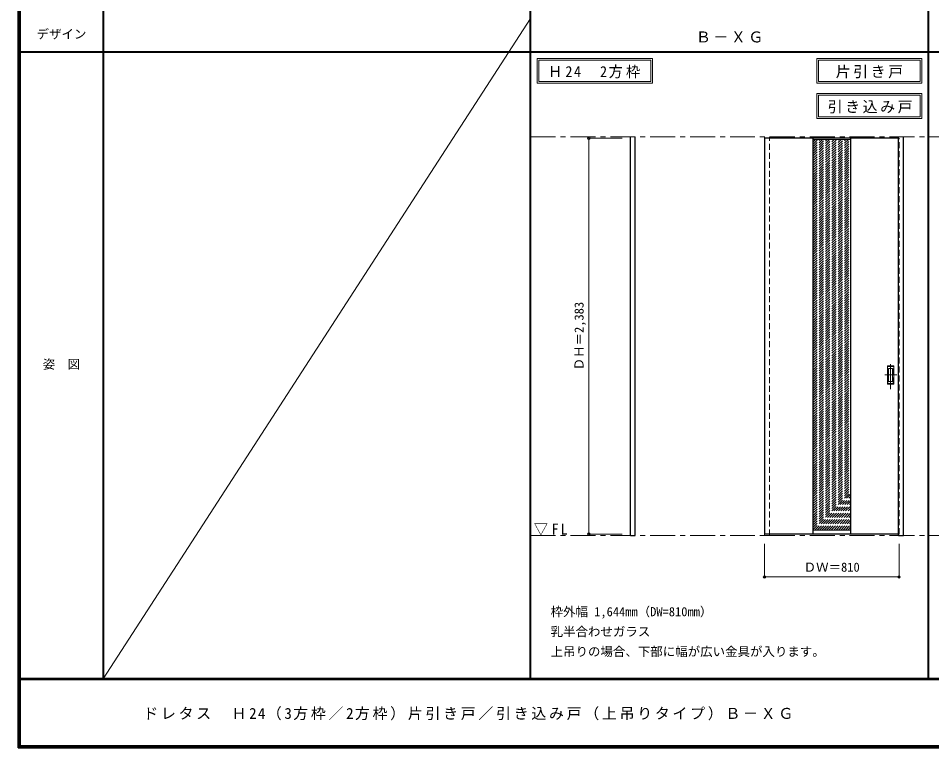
# Model space of a CAD drawing. Units: millimetres, scale not verified. Extents: x -6000 to 5700, y -4307 to 4260.
# Drawn here: x -6000 to -502, y -4205 to 186 of the extents above; entities that cross this region are included whole.
import ezdxf
from ezdxf.enums import TextEntityAlignment as Align

# ---------------------------------------------------------------- set-up
doc = ezdxf.new("R2010")
doc.units = ezdxf.units.MM
doc.header["$LTSCALE"] = 30
doc.header["$PDMODE"] = 32
doc.header["$PDSIZE"] = 15
doc.linetypes.add('CHAIN1', pattern=[8, 5, -1, 1, -1])
doc.linetypes.add('DASHED1', pattern=[1.8, 1.2, -0.6])
for name, color, linetype, lineweight in [('0-1_通り芯', 7, 'CHAIN1', 18), ('0-2_扉', 4, 'DASHED1', 9), ('0-3_仕上げ', 7, 'Continuous', 18), ('0-4_枠', 3, 'Continuous', 25), ('0-6_引手', 7, 'Continuous', 18), ('0-A_文字', 7, 'Continuous', 18), ('0-B_寸法', 7, 'Continuous', 9), ('0-C_ハッチ', 4, 'DASHED1', 9), ('F-1_枠', 6, 'Continuous', 40), ('F-A_文字', 7, 'Continuous', 18)]:
    doc.layers.add(name, color=color, linetype=linetype, lineweight=lineweight)
doc.styles.add('ＭＳ ゴシック', font='')
doc.styles.get('ＭＳ ゴシック').set_extended_font_data('MS Gothic')

msp = doc.modelspace()

# ---------------------------------------------------------------- linework, layer by layer
at = {"layer": '0-1_通り芯'}
for p, q in [((-2916, -527.5), (1678, -527.5)), ((-2916, -2927.5), (1678, -2927.5))]:
    msp.add_line(p, q, dxfattribs=at)
at = {"layer": '0-2_扉'}
for p, q in [((-1509, -535.5), (-1509, -539.5)), ((-702, -535.5), (-699, -535.5))]:
    msp.add_line(p, q, dxfattribs=at)
at = {"layer": '0-2_扉', "color": 3, "linetype": 'Continuous', "lineweight": 25}
for p, q in [((-702, -535.5), (-1509, -535.5)), ((-1509, -535.5), (-1509, -2918.5)), ((-702, -2918.5), (-1509, -2918.5))]:
    msp.add_line(p, q, dxfattribs=at)
at = {"layer": '0-2_扉'}
msp.add_lwpolyline([(-702, -2918.5), (-699, -2918.5), (-699, -535.5)], dxfattribs=at)
at = {"layer": '0-3_仕上げ', "color": 3, "lineweight": 25}
for p, q in [((-1218, -535.39), (-1218, -2918.72)), ((-990, -535.5), (-990, -2918.72))]:
    msp.add_line(p, q, dxfattribs=at)
at = {"layer": '0-3_仕上げ'}
for p, q in [((-1218, -543.39), (-990, -543.39)), ((-990, -2894.5), (-1218, -2894.5))]:
    msp.add_line(p, q, dxfattribs=at)
at = {"layer": '0-4_枠'}
for p, q in [((-2316, -2927.5), (-2316, -527.5)), ((-2286, -2927.5), (-2286, -527.5)), ((-702, -2927.5), (-702, -527.5)), ((-672, -2927.5), (-672, -527.5)), ((-2316, -2927.5), (-2286, -2927.5)), ((-702, -2927.5), (-672, -2927.5))]:
    msp.add_line(p, q, dxfattribs=at)
at = {"layer": '0-4_枠', "color": 4, "linetype": 'DASHED1', "lineweight": 9}
for p, q in [((-1509, -2927.5), (-1509, -527.5)), ((-1479, -2927.5), (-1479, -527.5)), ((-1509, -2927.5), (-1479, -2927.5))]:
    msp.add_line(p, q, dxfattribs=at)
at = {"layer": '0-6_引手'}
for p, q in [((-731, -1906), (-769, -1906)), ((-769, -2016), (-769, -1906)), ((-737.5, -1922), (-762.5, -1922)), ((-762.5, -2000), (-762.5, -1922)), ((-737.5, -2000), (-737.5, -1922)), ((-731, -2016), (-731, -1906)), ((-731, -2016), (-769, -2016)), ((-737.5, -2000), (-762.5, -2000))]:
    msp.add_line(p, q, dxfattribs=at)
at = {"layer": '0-6_引手', "linetype": 'DASHED1'}
for p, q in [((-766, -2012), (-766, -1910)), ((-734, -2012), (-766, -2012))]:
    msp.add_line(p, q, dxfattribs=at)
at = {"layer": '0-6_引手', "linetype": 'CHAIN1'}
for p, q in [((-750, -2046.23), (-750, -1875.38)), ((-711.93, -1961), (-784.44, -1961))]:
    msp.add_line(p, q, dxfattribs=at)
at = {"layer": '0-6_引手', "linetype": 'DASHED1'}
msp.add_lwpolyline([(-734, -2012), (-734, -1910), (-766, -1910)], dxfattribs=at)
at = {"layer": '0-A_文字'}
for p, q in [((-2876, -55.5), (-2876, -205.5)), ((-2866, -65.5), (-2866, -195.5)), ((-2866, -65.5), (-2193.38, -65.5)), ((-2193.38, -65.5), (-2193.38, -195.5)), ((-1193.03, -55.5), (-1193.03, -205.5)), ((-1183.03, -65.5), (-1183.03, -195.5)), ((-1183.03, -65.5), (-572, -65.5)), ((-572, -65.5), (-572, -195.5)), ((-2876, -205.5), (-2183.38, -205.5)), ((-2866, -195.5), (-2193.38, -195.5)), ((-1193.03, -205.5), (-562, -205.5)), ((-1183.03, -195.5), (-572, -195.5)), ((-1193.03, -266.97), (-1193.03, -416.97)), ((-1183.03, -276.97), (-1183.03, -406.97)), ((-1183.03, -276.97), (-572, -276.97)), ((-572, -276.97), (-572, -406.97)), ((-1193.03, -416.97), (-562, -416.97)), ((-1183.03, -406.97), (-572, -406.97))]:
    msp.add_line(p, q, dxfattribs=at)
for points in [[(-2876, -55.5), (-2183.38, -55.5), (-2183.38, -205.5)], [(-1193.03, -55.5), (-562, -55.5), (-562, -205.5)], [(-1193.03, -266.97), (-562, -266.97), (-562, -416.97)]]:
    msp.add_lwpolyline(points, dxfattribs=at)
at = {"layer": '0-B_寸法', "color": 4}
for p, q in [((-2566, -535.5), (-2366, -535.5)), ((-1509, -3177), (-1509, -2977)), ((-699, -3177), (-699, -2977)), ((-699, -3177), (-1509, -3177))]:
    msp.add_line(p, q, dxfattribs=at)
msp.add_lwpolyline([(-2566, -535.5), (-2566, -2918.5), (-2366, -2918.5)], dxfattribs=at)
at = {"layer": '0-B_寸法'}
for p in [(-2566, -535.5), (-2566, -2918.5), (-1509, -3177), (-699, -3177)]:
    msp.add_point(p, dxfattribs=at)
at = {"layer": '0-C_ハッチ'}
for p, q in [((-1218, -587.82), (-1173.57, -543.39)), ((-1218, -672.68), (-1088.71, -543.39)), ((-1218, -757.53), (-1003.86, -543.39)), ((-1218, -743.39), (-1018, -543.39)), ((-1218, -729.24), (-1032.15, -543.39)), ((-1218, -715.1), (-1046.29, -543.39)), ((-1218, -700.96), (-1060.43, -543.39)), ((-1218, -686.82), (-1074.57, -543.39)), ((-1218, -658.53), (-1102.86, -543.39)), ((-1218, -644.39), (-1117, -543.39)), ((-1218, -630.25), (-1131.14, -543.39)), ((-1218, -616.11), (-1145.28, -543.39)), ((-1218, -601.97), (-1159.43, -543.39)), ((-1218, -573.68), (-1187.71, -543.39)), ((-1218, -559.54), (-1201.85, -543.39)), ((-1218, -771.67), (-990, -543.67)), ((-1218, -785.81), (-990, -557.81)), ((-1218, -799.96), (-990, -571.96)), ((-1218, -814.1), (-990, -586.1)), ((-1218, -828.24), (-990, -600.24)), ((-1218, -842.38), (-990, -614.38)), ((-1218, -856.52), (-990, -628.52)), ((-1218, -870.67), (-990, -642.67)), ((-1218, -884.81), (-990, -656.81)), ((-1218, -898.95), (-990, -670.95)), ((-1218, -913.09), (-990, -685.09)), ((-1218, -927.23), (-990, -699.23)), ((-1218, -941.38), (-990, -713.38)), ((-1218, -955.52), (-990, -727.52)), ((-1218, -969.66), (-990, -741.66)), ((-1218, -983.8), (-990, -755.8)), ((-1218, -997.95), (-990, -769.95)), ((-1218, -1012.09), (-990, -784.09)), ((-1218, -1026.23), (-990, -798.23)), ((-1218, -1040.37), (-990, -812.37)), ((-1218, -1054.51), (-990, -826.51)), ((-1218, -1068.66), (-990, -840.66)), ((-1218, -1082.8), (-990, -854.8)), ((-1218, -1096.94), (-990, -868.94)), ((-1218, -1111.08), (-990, -883.08)), ((-1218, -1125.22), (-990, -897.22)), ((-1218, -1139.37), (-990, -911.37)), ((-1218, -1153.51), (-990, -925.51)), ((-1218, -1167.65), (-990, -939.65)), ((-1218, -1181.79), (-990, -953.79)), ((-1218, -1195.94), (-990, -967.94)), ((-1218, -1210.08), (-990, -982.08)), ((-1218, -1224.22), (-990, -996.22)), ((-1218, -1238.36), (-990, -1010.36)), ((-1218, -1252.5), (-990, -1024.5)), ((-1218, -1266.65), (-990, -1038.65)), ((-1218, -1280.79), (-990, -1052.79)), ((-1218, -1294.93), (-990, -1066.93)), ((-1218, -1309.07), (-990, -1081.07)), ((-1218, -1323.21), (-990, -1095.21)), ((-1218, -1337.36), (-990, -1109.36)), ((-1218, -1351.5), (-990, -1123.5)), ((-1218, -1365.64), (-990, -1137.64)), ((-1218, -1379.78), (-990, -1151.78)), ((-1218, -1393.93), (-990, -1165.93)), ((-1218, -1408.07), (-990, -1180.07)), ((-1218, -1422.21), (-990, -1194.21)), ((-1218, -1436.35), (-990, -1208.35)), ((-1218, -1450.49), (-990, -1222.49)), ((-1218, -1464.64), (-990, -1236.64)), ((-1218, -1478.78), (-990, -1250.78)), ((-1218, -1492.92), (-990, -1264.92)), ((-1218, -1507.06), (-990, -1279.06)), ((-1218, -1521.2), (-990, -1293.2)), ((-1218, -1535.35), (-990, -1307.35)), ((-1218, -1549.49), (-990, -1321.49)), ((-1218, -1563.63), (-990, -1335.63)), ((-1218, -1577.77), (-990, -1349.77)), ((-1218, -1591.92), (-990, -1363.92)), ((-1218, -1606.06), (-990, -1378.06)), ((-1218, -1620.2), (-990, -1392.2)), ((-1218, -1634.34), (-990, -1406.34)), ((-1218, -1648.48), (-990, -1420.48)), ((-1218, -1662.63), (-990, -1434.63)), ((-1218, -1676.77), (-990, -1448.77)), ((-1218, -1690.91), (-990, -1462.91)), ((-1218, -1705.05), (-990, -1477.05)), ((-1218, -1719.19), (-990, -1491.19)), ((-1218, -1733.34), (-990, -1505.34)), ((-1218, -1747.48), (-990, -1519.48)), ((-1218, -1761.62), (-990, -1533.62)), ((-1218, -1775.76), (-990, -1547.76)), ((-1218, -1789.91), (-990, -1561.91)), ((-1218, -1804.05), (-990, -1576.05)), ((-1218, -1818.19), (-990, -1590.19)), ((-1218, -1832.33), (-990, -1604.33)), ((-1218, -1846.47), (-990, -1618.47)), ((-1218, -1860.62), (-990, -1632.62)), ((-1218, -1874.76), (-990, -1646.76)), ((-1218, -1888.9), (-990, -1660.9)), ((-1218, -1903.04), (-990, -1675.04)), ((-1218, -1917.18), (-990, -1689.18)), ((-1218, -1931.33), (-990, -1703.33)), ((-1218, -1945.47), (-990, -1717.47)), ((-1218, -1959.61), (-990, -1731.61)), ((-1218, -1973.75), (-990, -1745.75)), ((-1218, -1987.9), (-990, -1759.9)), ((-1218, -2002.04), (-990, -1774.04)), ((-1218, -2016.18), (-990, -1788.18)), ((-1218, -2030.32), (-990, -1802.32)), ((-1218, -2044.46), (-990, -1816.46)), ((-1218, -2058.61), (-990, -1830.61)), ((-1218, -2072.75), (-990, -1844.75)), ((-1218, -2086.89), (-990, -1858.89)), ((-1218, -2101.03), (-990, -1873.03)), ((-1218, -2115.17), (-990, -1887.17)), ((-1218, -2129.32), (-990, -1901.32)), ((-1218, -2143.46), (-990, -1915.46)), ((-1218, -2157.6), (-990, -1929.6)), ((-1218, -2171.74), (-990, -1943.74)), ((-1218, -2185.88), (-990, -1957.88)), ((-1218, -2200.03), (-990, -1972.03)), ((-1218, -2214.17), (-990, -1986.17)), ((-1218, -2228.31), (-990, -2000.31)), ((-1218, -2242.45), (-990, -2014.45)), ((-1218, -2256.6), (-990, -2028.6)), ((-1218, -2270.74), (-990, -2042.74)), ((-1218, -2284.88), (-990, -2056.88)), ((-1218, -2299.02), (-990, -2071.02)), ((-1218, -2313.16), (-990, -2085.16)), ((-1218, -2327.31), (-990, -2099.31)), ((-1218, -2341.45), (-990, -2113.45)), ((-1218, -2355.59), (-990, -2127.59)), ((-1218, -2369.73), (-990, -2141.73)), ((-1218, -2383.87), (-990, -2155.87)), ((-1218, -2398.02), (-990, -2170.02)), ((-1218, -2412.16), (-990, -2184.16)), ((-1218, -2426.3), (-990, -2198.3)), ((-1218, -2440.44), (-990, -2212.44)), ((-1218, -2454.59), (-990, -2226.59)), ((-1218, -2468.73), (-990, -2240.73)), ((-1218, -2482.87), (-990, -2254.87)), ((-1218, -2497.01), (-990, -2269.01)), ((-1218, -2511.15), (-990, -2283.15)), ((-1218, -2525.3), (-990, -2297.3)), ((-1218, -2539.44), (-990, -2311.44)), ((-1218, -2553.58), (-990, -2325.58)), ((-1218, -2567.72), (-990, -2339.72)), ((-1218, -2581.86), (-990, -2353.86)), ((-1218, -2596.01), (-990, -2368.01)), ((-1218, -2610.15), (-990, -2382.15)), ((-1218, -2624.29), (-990, -2396.29)), ((-1218, -2638.43), (-990, -2410.43)), ((-1218, -2652.58), (-990, -2424.58)), ((-1218, -2666.72), (-990, -2438.72)), ((-1218, -2680.86), (-990, -2452.86)), ((-1218, -2695), (-990, -2467)), ((-1218, -2709.14), (-990, -2481.14)), ((-1218, -2723.29), (-990, -2495.29)), ((-1218, -2737.43), (-990, -2509.43)), ((-1218, -2751.57), (-990, -2523.57)), ((-1218, -2765.71), (-990, -2537.71)), ((-1218, -2779.85), (-990, -2551.85)), ((-1218, -2794), (-990, -2566)), ((-1218, -2808.14), (-990, -2580.14)), ((-1218, -2822.28), (-990, -2594.28)), ((-1218, -2836.42), (-990, -2608.42)), ((-1218, -2850.57), (-990, -2622.57)), ((-1218, -2864.71), (-990, -2636.71)), ((-1218, -2878.85), (-990, -2650.85)), ((-1218, -2892.99), (-990, -2664.99)), ((-1205.37, -2894.5), (-990, -2679.13)), ((-1191.22, -2894.5), (-990, -2693.28)), ((-1177.08, -2894.5), (-990, -2707.42)), ((-1162.94, -2894.5), (-990, -2721.56)), ((-1148.8, -2894.5), (-990, -2735.7)), ((-1134.66, -2894.5), (-990, -2749.84)), ((-1120.51, -2894.5), (-990, -2763.99)), ((-1106.37, -2894.5), (-990, -2778.13)), ((-1092.23, -2894.5), (-990, -2792.27)), ((-1078.09, -2894.5), (-990, -2806.41)), ((-1063.94, -2894.5), (-990, -2820.56)), ((-1049.8, -2894.5), (-990, -2834.7)), ((-1035.66, -2894.5), (-990, -2848.84)), ((-1021.52, -2894.5), (-990, -2862.98)), ((-1007.38, -2894.5), (-990, -2877.12)), ((-993.23, -2894.5), (-990, -2891.27))]:
    msp.add_line(p, q, dxfattribs=at)
at = {"layer": 'F-1_枠'}
for p, q in [((-6000, 4175), (-6000, -4205)), ((-5995, 4175), (-5995, -4205)), ((-5990, 4175), (-5990, -4205)), ((-5490, 4175), (-5490, -3790)), ((-2916, -3790), (-2916, 4175)), ((-522, -3790), (-522, 4175)), ((-6000, -15.5), (5700, -15.5)), ((5700, -3790), (-6000, -3790)), ((5700, -3795), (-6000, -3795)), ((5700, -4195), (-6000, -4195)), ((5700, -4200), (-6000, -4200)), ((5700, -4205), (-6000, -4205))]:
    msp.add_line(p, q, dxfattribs=at)
at = {"layer": 'F-A_文字'}
msp.add_line((-5490, -3790), (-2916, 184.5), dxfattribs=at)

# ---------------------------------------------------------------- texts
at = {"layer": '0-A_文字', "style": 'ＭＳ ゴシック'}
for s, p in [('枠外幅 1,644mm（DW=810mm）', (-2796, -3430)), ('乳半合わせガラス', (-2796, -3550)), ('上吊りの場合、下部に幅が広い金具が入ります。', (-2796, -3670))]:
    msp.add_text(s, height=54.99, dxfattribs=at).set_placement(p, align=Align.BOTTOM_LEFT)
at = {"layer": '0-A_文字', "char_height": 65.98, "attachment_point": 7, "style": 'ＭＳ ゴシック'}
for s, insert in [('\\T1.17;Ｂ－ＸＧ', (-1921.5, 39.5)), ('\\T1.22;\\W0.95;Ｈ24\u30002方枠', (-2811.34, -175.5)), ('\\T1.17;片引き戸', (-1080.02, -175.5)), ('\\T1.17;引き込み戸', (-1128.37, -386.97)), ('\\T1.26;\\W0.95;▽FL', (-2897.25, -2927.5))]:
    msp.add_mtext(s, dxfattribs=dict(at, insert=insert))
at = {"layer": '0-B_寸法', "style": 'ＭＳ ゴシック'}
msp.add_text('ＤＨ＝2,383', height=54.99, rotation=90, dxfattribs=at).set_placement((-2581, -1933.25), align=Align.BOTTOM_LEFT)
msp.add_text('ＤＷ＝810', height=54.99, dxfattribs=at).set_placement((-1272.75, -3162), align=Align.BOTTOM_LEFT)
at = {"layer": 'F-A_文字', "style": 'ＭＳ ゴシック'}
for s, p in [('デザイン', (-5890, 47)), ('姿\u3000図', (-5852.5, -1940.25))]:
    msp.add_text(s, height=54.99, dxfattribs=at).set_placement(p, align=Align.BOTTOM_LEFT)
at = {"layer": 'F-A_文字', "insert": (-5247.55, -4040), "char_height": 65.98, "attachment_point": 7, "style": 'ＭＳ ゴシック'}
msp.add_mtext('\\T1.18;ドレタス\u3000Ｈ24（3方枠／2方枠）片引き戸／引き込み戸（上吊りタイプ）Ｂ－ＸＧ', dxfattribs=at)

doc.saveas('drawing.dxf')
